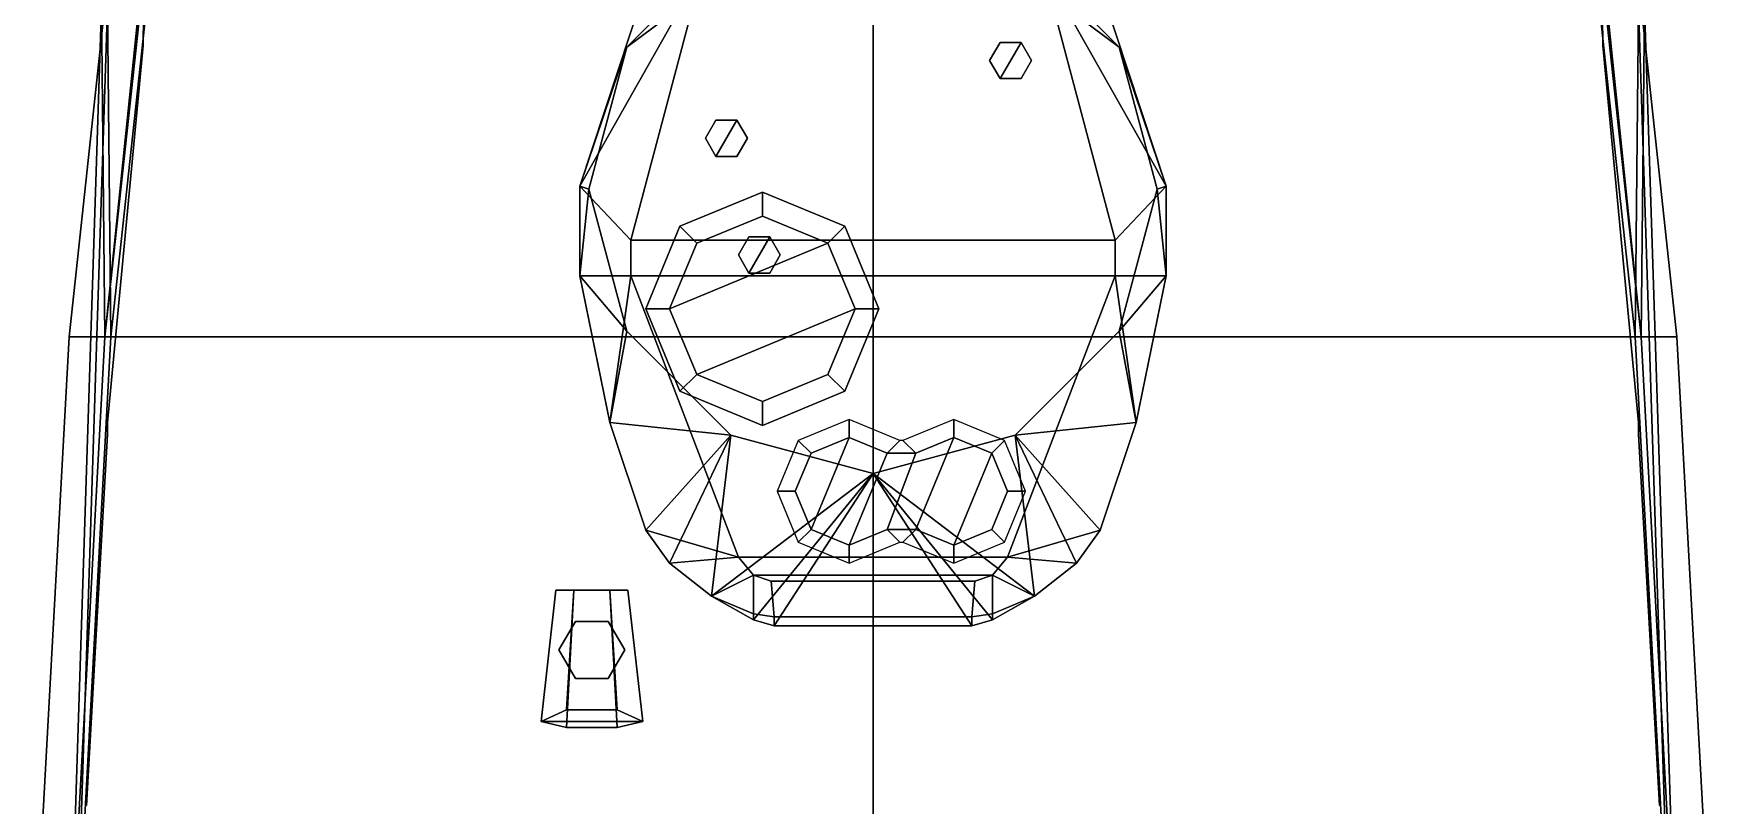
# Model space of a CAD drawing. Header units: millimetres. Extents: x -2.9 to 3, y -19.2 to 25.1.
# Drawn here: x -2.81 to 2.81, y 3.55 to 6.13 of the extents above; entities that cross this region are included whole.
import ezdxf

# ---------------------------------------------------------------- set-up
doc = ezdxf.new("R2010")
doc.units = ezdxf.units.MM
for name, color, linetype in [('drawing', 9, 'Continuous'), ('railings', 6, 'Continuous'), ('tmp', 6, 'Continuous'), ('turret', 2, 'Continuous')]:
    doc.layers.add(name, color=color, linetype=linetype)

msp = doc.modelspace()

# ---------------------------------------------------------------- linework, layer by layer
for points in [[(-2.381580311774997, 6.843977112500006, 0.5499999999999942), (-2.568038556825002, 5.116439635000006, 0.5199999999999982), (-2.688038556825002, 5.116439635000006, 0.5199999999999982), (-2.501580311774997, 6.843977112500006, 0.5499999999999942)], [(-2.688038556825002, 5.116439635000006, 0.5199999999999982), (-2.688038556825002, 5.116439635000006, 0.729999999999998), (-2.501580311774997, 6.843977112500006, 0.7599999999999938), (-2.501580311774997, 6.843977112500006, 0.5499999999999942)], [(-2.501580311774997, 6.843977112500006, 0.7599999999999938), (-2.688038556825002, 5.116439635000006, 0.729999999999998), (-2.568038556825002, 5.116439635000006, 0.7299999999999982), (-2.381580311774997, 6.843977112500006, 0.7599999999999941)], [(-2.579999999999997, 6.219999999999999, 1.399999999999999), (-2.381580311774997, 6.843977112500006, 0.779999999999994), (-2.568038556825002, 5.116439635000006, 0.779999999999994), (-2.579999999999997, 6.219999999999999, 1.399999999999999)], [(-1.400897238047767e-16, 5.116439635000006, -1.643957185650009), (-2.568038556825002, 5.116439635000006, -1.465974315375014), (-2.390055686549999, 6.843977112500003, -1.372745192850012), (-1.400897238047767e-16, 6.843977112500003, -1.643957185650009)], [(-2.381580311774997, 6.843977112500003, -0.008209854075012402), (-2.390055686549999, 6.843977112500003, -1.372745192850012), (-2.568038556825002, 5.116439635000006, -1.465974315375014), (-2.568038556825002, 5.116439635000006, 0.779999999999994)], [(-2.381580311774997, 6.843977112500003, 0.779999999999994), (-2.381580311774997, 6.843977112500003, -0.008209854075012402), (-2.568038556825002, 5.116439635000006, 0.779999999999994)], [(2.361580311774996, 6.843977112500008, 0.7799999999999905), (-2.361580311774996, 6.843977112500005, 0.779999999999994), (-2.548038556825002, 5.116439635000006, 0.7799999999999834), (2.548038556825002, 5.116439635000006, 0.7799999999999905)], [(-1.400897238047767e-16, 6.843977112500003, -1.643957185650009), (2.390055686549999, 6.843977112500003, -1.372745192850019), (2.568038556825002, 5.116439635000006, -1.465974315375014), (-1.400897238047767e-16, 5.116439635000006, -1.643957185650009)], [(2.568038556825002, 5.116439635000006, 0.7799999999999869), (2.568038556825002, 5.116439635000006, -1.465974315375014), (2.390055686549999, 6.843977112500003, -1.372745192850019), (2.381580311774997, 6.843977112500003, -0.008209854075012402)], [(2.568038556825002, 5.116439635000006, 0.7799999999999869), (2.568038556825002, 5.116439635000006, 0.7799999999999869), (2.381580311774997, 6.843977112500003, -0.008209854075012402), (2.381580311774997, 6.843977112500003, 0.779999999999994)], [(2.568038556825002, 5.116439635000006, 0.7799999999999869), (2.568038556825002, 5.116439635000006, 0.7799999999999869), (2.381580311774997, 6.843977112500005, 0.7799999999999869), (2.579999999999999, 6.219999999999999, 1.399999999999999)], [(2.501580311774997, 6.843977112500006, 0.5499999999999945), (2.688038556825002, 5.116439635000006, 0.5199999999999905), (2.568038556825002, 5.116439635000006, 0.5199999999999902), (2.381580311774997, 6.843977112500006, 0.5499999999999942)], [(2.381580311774997, 6.843977112500006, 0.7599999999999941), (2.568038556825002, 5.116439635000006, 0.7299999999999902), (2.688038556825002, 5.116439635000006, 0.7299999999999902), (2.501580311774997, 6.843977112500006, 0.7599999999999941)], [(2.688038556825002, 5.116439635000006, 0.7299999999999902), (2.688038556825002, 5.116439635000006, 0.5199999999999905), (2.501580311774997, 6.843977112500006, 0.5499999999999945), (2.501580311774997, 6.843977112500006, 0.7599999999999941)], [(-0.4749999999999998, 6.432724133595216, 0.78), (-0.8227241335952165, 6.085, 0.78), (-0.8227241335952165, 6.085, 0.99), (-0.4749999999999998, 6.432724133595216, 0.99)], [(0.8227241335952167, 6.084999999999999, 0.78), (0.4750000000000001, 6.432724133595216, 0.78), (0.4750000000000001, 6.432724133595216, 0.99), (0.8227241335952167, 6.084999999999999, 0.99)], [(-2.579999999999997, 6.219999999999999, 1.399999999999999), (-2.568038556825002, 5.116439635000006, 0.779999999999994), (-2.686693803674999, 2.938902157500003, 0.779999999999994), (-2.699999999999998, 2.5, 1.140000000000001)], [(-2.559999999999999, 6.219999999999999, 1.399999999999995), (-2.57999999999996, 6.219999999999988, 1.399999999999999), (-2.699999999999998, 2.5, 1.140000000000001), (-2.679999999999997, 2.5, 1.139999999999997)], [(2.679999999999998, 2.5, 1.139999999999997), (2.699999999999997, 2.500000000000004, 1.140000000000001), (2.579999999999999, 6.219999999999999, 1.399999999999999), (2.559999999999997, 6.219999999999999, 1.399999999999995)], [(2.699999999999997, 2.5, 1.140000000000001), (2.686693803674999, 2.938902157500006, 0.779999999999994), (2.568038556825002, 5.116439635000006, 0.7799999999999869), (2.579999999999999, 6.219999999999999, 1.399999999999999)], [(-0.8227241335952165, 6.085, 0.78), (-0.95, 5.61, 0.78), (-0.95, 5.61, 0.99), (-0.8227241335952165, 6.085, 0.99)], [(0.95, 5.609999999999999, 0.78), (0.8227241335952167, 6.084999999999999, 0.78), (0.8227241335952167, 6.084999999999999, 0.99), (0.95, 5.609999999999999, 0.99)], [(-0.95, 5.61, 0.78), (-0.822724133595217, 5.135, 0.78), (-0.822724133595217, 5.135, 0.99), (-0.95, 5.61, 0.99)], [(0.8227241335952169, 5.135, 0.78), (0.95, 5.609999999999999, 0.78), (0.95, 5.609999999999999, 0.99), (0.8227241335952169, 5.135, 0.99)], [(-2.688038556825002, 5.116439635000047, 0.7299999999999978), (-2.806693803674999, 2.938902157500044, 0.7299999999999938), (-2.686693803674999, 2.938902157500044, 0.7299999999999945), (-2.568038556825002, 5.116439635000047, 0.7299999999999981)], [(-2.806693803674999, 2.938902157500044, 0.5199999999999941), (-2.806693803674999, 2.938902157500044, 0.7299999999999938), (-2.688038556825002, 5.116439635000047, 0.7299999999999978), (-2.688038556825002, 5.116439635000047, 0.5199999999999981)], [(-2.568038556825002, 5.116439635000047, 0.5199999999999981), (-2.686693803674999, 2.938902157500045, 0.5199999999999945), (-2.806693803674999, 2.938902157500044, 0.5199999999999941), (-2.688038556825002, 5.116439635000047, 0.5199999999999981)], [(-1.400897238047767e-16, 2.938902157500003, -1.643957185650009), (-2.686693803674999, 2.938902157500003, -1.508351189250007), (-2.568038556825002, 5.116439635000006, -1.465974315375014), (-1.400897238047767e-16, 5.116439635000006, -1.643957185650009)], [(-2.568038556825006, 5.116439634999964, 0.5199999999999975), (-2.568038556825002, 5.116439635000006, -1.465974315375014), (-2.686693803674999, 2.938902157500003, -1.508351189250007), (-2.686693803674999, 2.938902157500045, 0.5199999999999945)], [(-2.568038556824997, 5.116439635000046, 0.7799999999999758), (-2.568038556824997, 5.116439635000047, 0.7299999999999986), (-2.686693803674999, 2.938902157500044, 0.7299999999999942), (-2.686693803674999, 2.938902157500003, 0.779999999999994)], [(2.548038556825002, 5.116439635000006, 0.7799999999999905), (-2.548038556825002, 5.116439635000006, 0.7799999999999834), (-2.666693803674998, 2.938902157500012, 0.7799999999999905), (2.666693803674998, 2.938902157500003, 0.779999999999994)], [(-0.822724133595217, 5.135, 0.78), (-0.4750000000000004, 4.787275866404783, 0.78), (-0.4750000000000004, 4.787275866404783, 0.99), (-0.822724133595217, 5.135, 0.99)], [(-1.400897238047767e-16, 5.116439635000006, -1.643957185650009), (2.568038556825002, 5.116439635000006, -1.465974315375014), (2.686693803674999, 2.938902157500003, -1.508351189250007), (-1.400897238047767e-16, 2.938902157500003, -1.643957185650009)], [(0.475, 4.787275866404783, 0.78), (0.8227241335952169, 5.135, 0.78), (0.8227241335952169, 5.135, 0.99), (0.475, 4.787275866404783, 0.99)], [(2.686693803674999, 2.938902157500003, 0.5199999999999934), (2.686693803674999, 2.938902157500003, -1.508351189250007), (2.568038556825002, 5.116439635000006, -1.465974315375014), (2.568038556825002, 5.116439635000006, 0.5199999999999902)], [(2.688038556825002, 5.116439635000006, 0.5199999999999906), (2.806693803674999, 2.938902157500003, 0.5199999999999946), (2.686693803674999, 2.938902157500003, 0.5199999999999938), (2.568038556825002, 5.116439635000006, 0.5199999999999902)], [(2.568038556825002, 5.116439635000006, 0.7299999999999902), (2.686693803674999, 2.938902157500003, 0.7299999999999939), (2.806693803674999, 2.938902157500003, 0.7299999999999942), (2.688038556825002, 5.116439635000006, 0.7299999999999902)], [(2.686693803674998, 2.938902157500012, 0.779999999999994), (2.686693803674999, 2.938902157500004, 0.7299999999999942), (2.568038556825002, 5.116439635000006, 0.7299999999999902), (2.568038556825002, 5.116439635000006, 0.7799999999999869)], [(2.806693803674999, 2.938902157500003, 0.7299999999999942), (2.806693803674999, 2.938902157500003, 0.5199999999999946), (2.688038556825002, 5.116439635000006, 0.5199999999999906), (2.688038556825002, 5.116439635000006, 0.7299999999999902)], [(-0.4750000000000004, 4.787275866404783, 0.78), (-1.745064054196887e-16, 4.659999999999999, 0.78), (-1.745064054196887e-16, 4.659999999999999, 0.99), (-0.4750000000000004, 4.787275866404783, 0.99)], [(-1.745064054196887e-16, 4.659999999999999, 0.78), (0.475, 4.787275866404783, 0.78), (0.475, 4.787275866404783, 0.99), (-1.745064054196887e-16, 4.659999999999999, 0.99)], [(-1, 4.270000000000001, 1.253923048454132), (-1.06, 4.270000000000001, 1.149999999999999), (-1.11, 3.830000000000002, 1.149999999999999), (-1.025, 3.81, 1.297224318643354)], [(-1.06, 4.270000000000001, 1.149999999999999), (-1, 4.270000000000001, 1.046076951545867), (-1.025, 3.870000000000001, 1.002775681356645), (-1.11, 3.830000000000002, 1.149999999999999)], [(-0.88, 4.270000000000001, 1.046076951545867), (-1, 4.270000000000001, 1.046076951545867), (-1.06, 4.270000000000001, 1.149999999999999), (-0.8200000000000001, 4.270000000000001, 1.149999999999999)], [(-0.8200000000000001, 4.270000000000001, 1.149999999999999), (-1.06, 4.270000000000001, 1.149999999999999), (-1, 4.270000000000001, 1.253923048454132), (-0.88, 4.270000000000001, 1.253923048454132)], [(-0.88, 4.270000000000001, 1.253923048454132), (-1, 4.270000000000001, 1.253923048454132), (-1.025, 3.81, 1.297224318643354), (-0.855, 3.81, 1.297224318643354)], [(-1, 4.270000000000001, 1.046076951545867), (-0.8800000000000001, 4.270000000000001, 1.046076951545867), (-0.8550000000000001, 3.870000000000001, 1.002775681356645), (-1.025, 3.870000000000001, 1.002775681356645)], [(-0.8200000000000001, 4.270000000000001, 1.149999999999999), (-0.88, 4.270000000000001, 1.253923048454132), (-0.855, 3.81, 1.297224318643354), (-0.77, 3.830000000000002, 1.149999999999999)], [(-0.8800000000000001, 4.270000000000001, 1.046076951545867), (-0.8200000000000001, 4.270000000000001, 1.149999999999999), (-0.77, 3.830000000000002, 1.149999999999999), (-0.8550000000000001, 3.870000000000001, 1.002775681356645)], [(-0.995, 4.165262794416289, 0.78), (-1.05, 4.07, 0.78), (-1.05, 4.07, 1.11), (-0.995, 4.165262794416289, 1.04)], [(-0.885, 4.165262794416288, 0.78), (-0.995, 4.165262794416289, 0.78), (-0.995, 4.165262794416289, 1.04), (-0.885, 4.165262794416288, 1.04)], [(-0.8300000000000001, 4.07, 0.78), (-0.885, 4.165262794416288, 0.78), (-0.885, 4.165262794416288, 1.04), (-0.8300000000000001, 4.07, 1.11)], [(-1.05, 4.07, 0.78), (-0.9950000000000001, 3.974737205583713, 0.78), (-0.9950000000000001, 3.974737205583713, 1.02), (-1.05, 4.07, 1.11)], [(-0.8850000000000001, 3.974737205583711, 0.78), (-0.8300000000000001, 4.07, 0.78), (-0.8300000000000001, 4.07, 1.11), (-0.8850000000000001, 3.974737205583711, 1.02)], [(-0.9950000000000001, 3.974737205583713, 0.78), (-0.8850000000000001, 3.974737205583711, 0.78), (-0.8850000000000001, 3.974737205583711, 1.02), (-0.9950000000000001, 3.974737205583713, 1.02)], [(-0.77, 3.830000000000002, 1.149999999999999), (-1.11, 3.830000000000002, 1.149999999999999), (-1.025, 3.870000000000001, 1.002775681356645), (-0.8550000000000001, 3.870000000000001, 1.002775681356645)], [(-0.855, 3.81, 1.297224318643354), (-1.025, 3.81, 1.297224318643354), (-1.11, 3.830000000000002, 1.149999999999999), (-0.77, 3.830000000000002, 1.149999999999999)]]:
    msp.add_3dface(points)
at = {"layer": 'drawing', "extrusion": (-1, 0, 0)}
msp.add_line((0, 18.71, 11.88), (0, -18.71, 11.88), dxfattribs=at)
at = {"layer": 'railings'}
for points in [[(-2.24, 9.72, 1.570000000000001), (-2.24, 9.72, 1.61), (-2.44, 6.129999999999999, 1.61), (-2.44, 6.13, 1.570000000000001)], [(-2.44, 6.13, 1.570000000000001), (-2.44, 6.129999999999999, 1.61), (-2.24, 9.72, 1.61), (-2.24, 9.72, 1.570000000000001)], [(2.44, 6.13, 1.570000000000001), (2.44, 6.129999999999999, 1.61), (2.24, 9.72, 1.61), (2.24, 9.72, 1.570000000000001)], [(2.24, 9.72, 1.570000000000001), (2.24, 9.72, 1.61), (2.44, 6.129999999999999, 1.61), (2.44, 6.13, 1.570000000000001)], [(-2.44, 6.129999999999999, 0.7800000000000002), (-2.44, 6.09, 0.7800000000000002), (-2.44, 6.090000000000001, 1.61), (-2.44, 6.129999999999999, 1.61)], [(-2.44, 6.129999999999999, 1.61), (-2.44, 6.090000000000001, 1.61), (-2.44, 6.09, 0.7800000000000002), (-2.44, 6.129999999999999, 0.7800000000000002)], [(2.44, 6.129999999999999, 0.7800000000000002), (2.44, 6.09, 0.7800000000000002), (2.44, 6.090000000000001, 1.61), (2.44, 6.129999999999999, 1.61)], [(2.44, 6.129999999999999, 1.61), (2.44, 6.090000000000001, 1.61), (2.44, 6.09, 0.7800000000000002), (2.44, 6.129999999999999, 0.7800000000000002)], [(-2.56, 4.83, 1.570000000000001), (-2.56, 4.829999999999999, 1.61), (-2.44, 6.090000000000001, 1.61), (-2.44, 6.090000000000001, 1.570000000000001)], [(-2.44, 6.090000000000001, 1.570000000000001), (-2.44, 6.090000000000001, 1.61), (-2.56, 4.829999999999999, 1.61), (-2.56, 4.83, 1.570000000000001)], [(-2.44, 6.090000000000001, 1.100000000000001), (-2.44, 6.090000000000001, 1.14), (-2.56, 4.829999999999999, 1.14), (-2.56, 4.829999999999999, 1.100000000000001)], [(-2.56, 4.829999999999999, 1.100000000000001), (-2.56, 4.829999999999999, 1.14), (-2.44, 6.090000000000001, 1.14), (-2.44, 6.090000000000001, 1.100000000000001)], [(2.44, 6.090000000000001, 1.570000000000001), (2.44, 6.090000000000001, 1.61), (2.56, 4.829999999999999, 1.61), (2.56, 4.83, 1.570000000000001)], [(2.56, 4.83, 1.570000000000001), (2.56, 4.829999999999999, 1.61), (2.44, 6.090000000000001, 1.61), (2.44, 6.090000000000001, 1.570000000000001)], [(2.56, 4.829999999999999, 1.100000000000001), (2.56, 4.829999999999999, 1.14), (2.44, 6.090000000000001, 1.14), (2.44, 6.090000000000001, 1.100000000000001)], [(2.44, 6.090000000000001, 1.100000000000001), (2.44, 6.090000000000001, 1.14), (2.56, 4.829999999999999, 1.14), (2.56, 4.829999999999999, 1.100000000000001)], [(-2.56, 4.829999999999999, 1.61), (-2.56, 4.790000000000001, 1.61), (-2.56, 4.79, 0.7800000000000002), (-2.56, 4.829999999999999, 0.7800000000000002)], [(-2.56, 4.829999999999999, 0.7800000000000002), (-2.56, 4.79, 0.7800000000000002), (-2.56, 4.790000000000001, 1.61), (-2.56, 4.829999999999999, 1.61)], [(2.56, 4.829999999999999, 1.61), (2.56, 4.790000000000001, 1.61), (2.56, 4.79, 0.7800000000000002), (2.56, 4.829999999999999, 0.7800000000000002)], [(2.56, 4.829999999999999, 0.7800000000000002), (2.56, 4.79, 0.7800000000000002), (2.56, 4.790000000000001, 1.61), (2.56, 4.829999999999999, 1.61)], [(-2.56, 4.790000000000001, 1.570000000000001), (-2.56, 4.790000000000001, 1.61), (-2.63, 3.549999999999999, 1.61), (-2.63, 3.55, 1.570000000000001)], [(-2.63, 3.55, 1.570000000000001), (-2.63, 3.549999999999999, 1.61), (-2.56, 4.790000000000001, 1.61), (-2.56, 4.790000000000001, 1.570000000000001)], [(-2.63, 3.55, 1.100000000000001), (-2.63, 3.55, 1.14), (-2.56, 4.79, 1.14), (-2.56, 4.79, 1.100000000000001)], [(-2.56, 4.79, 1.100000000000001), (-2.56, 4.79, 1.14), (-2.63, 3.55, 1.14), (-2.63, 3.55, 1.100000000000001)], [(2.63, 3.55, 1.570000000000001), (2.63, 3.549999999999999, 1.61), (2.56, 4.790000000000001, 1.61), (2.56, 4.790000000000001, 1.570000000000001)], [(2.56, 4.790000000000001, 1.570000000000001), (2.56, 4.790000000000001, 1.61), (2.63, 3.549999999999999, 1.61), (2.63, 3.55, 1.570000000000001)], [(2.56, 4.79, 1.100000000000001), (2.56, 4.79, 1.14), (2.63, 3.55, 1.14), (2.63, 3.55, 1.100000000000001)], [(2.63, 3.55, 1.100000000000001), (2.63, 3.55, 1.14), (2.56, 4.79, 1.14), (2.56, 4.79, 1.100000000000001)]]:
    msp.add_3dface(points, dxfattribs=at)
at = {"layer": 'tmp'}
for points in [[(-2.548038556825002, 5.116439635000006, 0.7799999999999834), (-2.548038556825002, 5.116439635000006, 0.7799999999999834), (-2.361580311774996, 6.843977112500005, 0.7799999999999834), (-2.559999999999999, 6.219999999999999, 1.399999999999995)], [(2.559999999999997, 6.219999999999999, 1.399999999999995), (2.361580311774996, 6.843977112500006, 0.7799999999999905), (2.548038556825002, 5.116439635000006, 0.7799999999999905), (2.559999999999997, 6.219999999999999, 1.399999999999995)], [(-2.679999999999997, 2.5, 1.139999999999997), (-2.666693803674999, 2.938902157500006, 0.7799999999999905), (-2.548038556825002, 5.116439635000006, 0.7799999999999834), (-2.559999999999999, 6.219999999999999, 1.399999999999995)], [(2.559999999999997, 6.219999999999999, 1.399999999999995), (2.548038556825002, 5.116439635000006, 0.7799999999999905), (2.666693803674999, 2.938902157500003, 0.7799999999999905), (2.679999999999998, 2.5, 1.139999999999997)]]:
    msp.add_3dface(points, dxfattribs=at)
at = {"layer": 'turret'}
for points in [[(-0.9800000000000004, 5.62, 1.32), (-0.6400000000000006, 6.65, 1.32), (-0.6400000000000006, 6.22, 1.16), (-0.9800000000000004, 5.62, 1.16)], [(-0.8099999999999987, 5.440000000000001, 1.819999999999997), (-0.6099999999999994, 6.19, 1.819999999999997), (-0.6400000000000006, 6.65, 1.32), (-0.9800000000000004, 5.62, 1.32)], [(0.9800000000000004, 5.62, 1.320000000000004), (0.6400000000000006, 6.65, 1.320000000000004), (0.61, 6.19, 1.819999999999997), (0.81, 5.440000000000001, 1.819999999999997)], [(0.9800000000000004, 5.62, 1.160000000000004), (0.6400000000000006, 6.22, 1.160000000000004), (0.6400000000000006, 6.65, 1.320000000000004), (0.9800000000000004, 5.62, 1.320000000000004)], [(-0.4749999999999998, 6.432724133595217, 0.9899999999999984), (-0.8227241335952165, 6.085000000000001, 0.9899999999999984), (-0.8227241335952165, 6.085000000000001, 1.09), (-0.4749999999999998, 6.432724133595217, 1.09)], [(-0.8227241335952165, 6.085000000000001, 1.09), (-0.6400000000000007, 6.22, 1.16), (-0.475, 6.432724133595217, 1.09)], [(0.8227241335952167, 6.085, 0.9899999999999984), (0.4750000000000001, 6.432724133595217, 0.9899999999999984), (0.4750000000000001, 6.432724133595217, 1.09), (0.8227241335952167, 6.085, 1.09)], [(0.8227241335952167, 6.085, 1.09), (0.4750000000000001, 6.432724133595217, 1.09), (0.6400000000000025, 6.219999999999979, 1.159999999999997)], [(-0.9800000000000004, 5.62, 1.16), (-0.6400000000000007, 6.22, 1.16), (-0.8227241335952165, 6.085000000000001, 1.09)], [(-0.6099999999999994, 6.19, 1.819999999999997), (-0.8099999999999987, 5.440000000000001, 1.819999999999997), (0.81, 5.440000000000001, 1.819999999999997), (0.61, 6.19, 1.819999999999997)], [(0.8227241335952167, 6.085, 1.09), (0.6400000000000006, 6.22, 1.160000000000004), (0.9800000000000023, 5.61999999999998, 1.159999999999997)], [(-0.8227241335952165, 6.085000000000001, 1.09), (-0.8227241335952165, 6.085000000000001, 1.09), (-0.9499999999999984, 5.609999999999995, 1.09), (-0.9800000000000004, 5.62, 1.16)], [(-0.8227241335952165, 6.085000000000001, 0.9899999999999984), (-0.95, 5.610000000000001, 0.9899999999999984), (-0.95, 5.610000000000001, 1.09), (-0.8227241335952165, 6.085000000000001, 1.09)], [(0.425, 6.100621778264911, 1.82), (0.39, 6.04, 1.82), (0.39, 6.04, 1.92), (0.425, 6.100621778264911, 1.92)], [(0.425, 6.100621778264911, 1.92), (0.3899999999999999, 6.04, 1.92), (0.4249999999999999, 5.979378221735089, 1.92), (0.495, 6.100621778264911, 1.92)], [(0.495, 6.100621778264911, 1.82), (0.425, 6.100621778264911, 1.82), (0.425, 6.100621778264911, 1.92), (0.495, 6.100621778264911, 1.92)], [(0.495, 6.100621778264911, 1.92), (0.4249999999999999, 5.979378221735089, 1.92), (0.4949999999999999, 5.979378221735089, 1.92), (0.5299999999999999, 6.04, 1.92)], [(0.53, 6.04, 1.82), (0.495, 6.100621778264911, 1.82), (0.495, 6.100621778264911, 1.92), (0.53, 6.04, 1.92)], [(0.95, 5.61, 0.9899999999999984), (0.8227241335952167, 6.085, 0.9899999999999984), (0.8227241335952167, 6.085, 1.09), (0.95, 5.61, 1.09)], [(0.9799999999999944, 5.619999999999976, 1.159999999999993), (0.95, 5.61, 1.09), (0.8227241335952167, 6.085, 1.09)], [(0.39, 6.04, 1.82), (0.4249999999999999, 5.979378221735089, 1.82), (0.4249999999999999, 5.979378221735089, 1.92), (0.39, 6.04, 1.92)], [(0.4949999999999999, 5.979378221735089, 1.82), (0.53, 6.04, 1.82), (0.53, 6.04, 1.92), (0.4949999999999999, 5.979378221735089, 1.92)], [(0.4249999999999999, 5.979378221735089, 1.82), (0.4949999999999999, 5.979378221735089, 1.82), (0.4949999999999999, 5.979378221735089, 1.92), (0.4249999999999999, 5.979378221735089, 1.92)], [(-0.5249999999999999, 5.840621778264911, 1.82), (-0.56, 5.78, 1.82), (-0.56, 5.78, 1.92), (-0.5249999999999999, 5.840621778264911, 1.92)], [(-0.5249999999999999, 5.840621778264911, 1.92), (-0.56, 5.78, 1.92), (-0.525, 5.71937822173509, 1.92), (-0.455, 5.840621778264911, 1.92)], [(-0.455, 5.840621778264911, 1.82), (-0.5249999999999999, 5.840621778264911, 1.82), (-0.5249999999999999, 5.840621778264911, 1.92), (-0.455, 5.840621778264911, 1.92)], [(-0.455, 5.840621778264911, 1.92), (-0.525, 5.71937822173509, 1.92), (-0.4550000000000001, 5.71937822173509, 1.92), (-0.42, 5.78, 1.92)], [(-0.4199999999999999, 5.78, 1.82), (-0.455, 5.840621778264911, 1.82), (-0.455, 5.840621778264911, 1.92), (-0.4199999999999999, 5.78, 1.92)], [(-0.56, 5.78, 1.82), (-0.525, 5.71937822173509, 1.82), (-0.525, 5.71937822173509, 1.92), (-0.56, 5.78, 1.92)], [(-0.4550000000000001, 5.71937822173509, 1.82), (-0.4199999999999999, 5.78, 1.82), (-0.4199999999999999, 5.78, 1.92), (-0.4550000000000001, 5.71937822173509, 1.92)], [(-0.525, 5.71937822173509, 1.82), (-0.4550000000000001, 5.71937822173509, 1.82), (-0.4550000000000001, 5.71937822173509, 1.92), (-0.525, 5.71937822173509, 1.92)], [(-0.9800000000000004, 5.62, 1.32), (-0.9800000000000004, 5.320000000000001, 1.32), (-0.8099999999999987, 5.320000000000001, 1.819999999999997), (-0.8099999999999987, 5.440000000000001, 1.819999999999997)], [(-0.9800000000000004, 5.62, 1.16), (-0.9800000000000004, 5.320000000000001, 1.16), (-0.9800000000000004, 5.320000000000001, 1.32), (-0.9800000000000004, 5.62, 1.32)], [(-0.9800000000000004, 5.62, 1.16), (-0.9800000000000004, 5.62, 1.16), (-0.9499999999999981, 5.609999999999999, 1.09), (-0.9800000000000004, 5.320000000000001, 1.16)], [(0.81, 5.440000000000001, 1.819999999999997), (0.81, 5.320000000000001, 1.819999999999997), (0.9800000000000004, 5.320000000000001, 1.320000000000004), (0.9800000000000004, 5.62, 1.320000000000004)], [(0.9799999999999981, 5.320000000000001, 1.160000000000004), (0.95, 5.61, 1.09), (0.9799999999999944, 5.619999999999976, 1.159999999999993)], [(0.9800000000000004, 5.62, 1.320000000000004), (0.9800000000000004, 5.320000000000001, 1.320000000000004), (0.9800000000000004, 5.320000000000001, 1.160000000000004), (0.9800000000000004, 5.62, 1.160000000000004)], [(-0.95, 5.610000000000001, 1.09), (-0.95, 5.610000000000001, 1.09), (-0.8227241335952173, 5.135000000000001, 1.09), (-0.9800000000000004, 5.320000000000001, 1.16)], [(-0.95, 5.610000000000001, 0.9899999999999984), (-0.822724133595217, 5.135000000000001, 0.9899999999999984), (-0.822724133595217, 5.135000000000001, 1.09), (-0.95, 5.610000000000001, 1.09)], [(-0.37, 5.6, 1.82), (-0.6457716446627535, 5.485771644662753, 1.82), (-0.6457716446627535, 5.485771644662753, 1.98), (-0.37, 5.6, 1.98)], [(-0.37, 5.6, 1.980000000000002), (-0.6457716446627535, 5.485771644662753, 1.980000000000002), (-0.5892031021678297, 5.42920310216783, 2.050000000000001), (-0.37, 5.52, 2.050000000000001)], [(-0.0942283553372465, 5.485771644662753, 1.82), (-0.37, 5.6, 1.82), (-0.37, 5.6, 1.98), (-0.0942283553372465, 5.485771644662753, 1.98)], [(-0.0942283553372465, 5.485771644662753, 1.980000000000002), (-0.37, 5.6, 1.980000000000002), (-0.37, 5.52, 2.050000000000001), (-0.1507968978321703, 5.42920310216783, 2.050000000000001)], [(0.8227241335952169, 5.135000000000001, 0.9899999999999984), (0.95, 5.61, 0.9899999999999984), (0.95, 5.61, 1.09), (0.8227241335952169, 5.135000000000001, 1.09)], [(0.8227241335952169, 5.135000000000001, 1.09), (0.95, 5.61, 1.09), (0.9799999999999989, 5.319999999999994, 1.160000000000004)], [(-0.3700000000000008, 5.52, 2.050000000000001), (-0.5892031021678297, 5.42920310216783, 2.050000000000001), (-0.6799999999999999, 5.21, 2.050000000000001), (-0.1507968978321703, 5.42920310216783, 2.050000000000001)], [(-0.6457716446627535, 5.485771644662753, 1.82), (-0.76, 5.21, 1.82), (-0.76, 5.21, 1.98), (-0.6457716446627535, 5.485771644662753, 1.98)], [(-0.6457716446627535, 5.485771644662753, 1.980000000000002), (-0.76, 5.21, 1.980000000000002), (-0.6799999999999999, 5.21, 2.050000000000001), (-0.5892031021678297, 5.42920310216783, 2.050000000000001)], [(-0.415, 5.450621778264911, 2.050000000000001), (-0.45, 5.390000000000001, 2.050000000000001), (-0.45, 5.390000000000001, 2.140000000000001), (-0.415, 5.450621778264911, 2.140000000000001)], [(-0.4149999999999999, 5.450621778264911, 2.140000000000001), (-0.4500000000000001, 5.390000000000001, 2.140000000000001), (-0.415, 5.32937822173509, 2.140000000000001), (-0.345, 5.450621778264911, 2.140000000000001)], [(-0.345, 5.450621778264911, 2.050000000000001), (-0.415, 5.450621778264911, 2.050000000000001), (-0.415, 5.450621778264911, 2.140000000000001), (-0.345, 5.450621778264911, 2.140000000000001)], [(-0.345, 5.450621778264911, 2.140000000000001), (-0.415, 5.32937822173509, 2.140000000000001), (-0.3450000000000001, 5.32937822173509, 2.140000000000001), (-0.3100000000000001, 5.390000000000001, 2.140000000000001)], [(-0.31, 5.390000000000001, 2.050000000000001), (-0.345, 5.450621778264911, 2.050000000000001), (-0.345, 5.450621778264911, 2.140000000000001), (-0.31, 5.390000000000001, 2.140000000000001)], [(0.02000000000000002, 5.21, 1.980000000000002), (-0.0942283553372465, 5.485771644662753, 1.980000000000002), (-0.1507968978321703, 5.42920310216783, 2.050000000000001), (-0.06000000000000005, 5.21, 2.050000000000001)], [(0.02000000000000002, 5.21, 1.82), (-0.0942283553372465, 5.485771644662753, 1.82), (-0.0942283553372465, 5.485771644662753, 1.98), (0.02000000000000002, 5.21, 1.98)], [(-0.8099999999999987, 5.440000000000001, 1.819999999999997), (-0.8099999999999987, 5.320000000000001, 1.819999999999997), (0.81, 5.320000000000001, 1.819999999999997), (0.81, 5.440000000000001, 1.819999999999997)], [(-0.1507968978321703, 5.42920310216783, 2.050000000000001), (-0.6799999999999999, 5.21, 2.050000000000001), (-0.5892031021678298, 4.99079689783217, 2.050000000000001), (-0.06000000000000005, 5.21, 2.050000000000001)], [(-0.45, 5.390000000000001, 2.050000000000001), (-0.415, 5.32937822173509, 2.050000000000001), (-0.415, 5.32937822173509, 2.140000000000001), (-0.45, 5.390000000000001, 2.140000000000001)], [(-0.345, 5.32937822173509, 2.050000000000001), (-0.31, 5.390000000000001, 2.050000000000001), (-0.31, 5.390000000000001, 2.140000000000001), (-0.345, 5.32937822173509, 2.140000000000001)], [(-0.9800000000000004, 5.320000000000001, 1.32), (-0.879999999999999, 4.830000000000001, 1.32), (-0.8099999999999987, 5.320000000000001, 1.819999999999997)], [(-0.9800000000000004, 5.320000000000001, 1.16), (-0.879999999999999, 4.830000000000001, 1.16), (-0.879999999999999, 4.830000000000001, 1.32), (-0.9800000000000004, 5.320000000000001, 1.32)], [(-0.9800000000000004, 5.320000000000001, 1.16), (-0.9800000000000004, 5.320000000000001, 1.16), (-0.822724133595217, 5.135000000000001, 1.09), (-0.879999999999999, 4.830000000000001, 1.16)], [(-0.879999999999999, 4.830000000000001, 1.32), (-0.759999999999998, 4.470000000000001, 1.32), (-0.4499999999999993, 4.38, 1.819999999999997), (-0.8099999999999987, 5.320000000000001, 1.819999999999997)], [(-0.8099999999999987, 5.320000000000001, 1.819999999999997), (-0.4499999999999993, 4.38, 1.819999999999997), (0.45, 4.38, 1.819999999999997), (0.81, 5.320000000000001, 1.819999999999997)], [(-0.415, 5.32937822173509, 2.050000000000001), (-0.345, 5.32937822173509, 2.050000000000001), (-0.345, 5.32937822173509, 2.140000000000001), (-0.415, 5.32937822173509, 2.140000000000001)], [(0.81, 5.320000000000001, 1.819999999999997), (0.45, 4.38, 1.819999999999997), (0.759999999999998, 4.470000000000001, 1.320000000000004), (0.879999999999999, 4.830000000000001, 1.320000000000004)], [(0.81, 5.320000000000001, 1.819999999999997), (0.81, 5.320000000000001, 1.819999999999997), (0.879999999999999, 4.830000000000001, 1.320000000000004), (0.9800000000000004, 5.320000000000001, 1.320000000000004)], [(0.8227241335952169, 5.135000000000001, 1.09), (0.9800000000000004, 5.320000000000001, 1.160000000000004), (0.8799999999999997, 4.83, 1.160000000000004)], [(0.9800000000000004, 5.320000000000001, 1.320000000000004), (0.879999999999999, 4.830000000000001, 1.320000000000004), (0.879999999999999, 4.830000000000001, 1.160000000000004), (0.9800000000000004, 5.320000000000001, 1.160000000000004)], [(-0.76, 5.21, 1.82), (-0.6457716446627536, 4.934228355337247, 1.82), (-0.6457716446627536, 4.934228355337247, 1.98), (-0.76, 5.21, 1.98)], [(-0.76, 5.21, 1.980000000000002), (-0.6457716446627536, 4.934228355337247, 1.980000000000002), (-0.5892031021678298, 4.99079689783217, 2.050000000000001), (-0.6799999999999999, 5.21, 2.050000000000001)], [(-0.06000000000000005, 5.21, 2.050000000000001), (-0.5892031021678297, 4.99079689783217, 2.050000000000001), (-0.3700000000000001, 4.9, 2.050000000000001), (-0.1507968978321703, 4.99079689783217, 2.050000000000001)], [(-0.0942283553372465, 4.934228355337246, 1.980000000000002), (0.02000000000000002, 5.21, 1.980000000000002), (-0.06000000000000005, 5.21, 2.050000000000001), (-0.1507968978321703, 4.99079689783217, 2.050000000000001)], [(-0.0942283553372465, 4.934228355337246, 1.82), (0.02000000000000002, 5.21, 1.82), (0.02000000000000002, 5.21, 1.98), (-0.0942283553372465, 4.934228355337246, 1.98)], [(-0.822724133595217, 5.135000000000001, 1.09), (-0.822724133595217, 5.135000000000001, 1.09), (-0.4750000000000003, 4.787275866404784, 1.09), (-0.879999999999999, 4.830000000000001, 1.16)], [(-0.822724133595217, 5.135000000000001, 0.9899999999999984), (-0.4750000000000004, 4.787275866404784, 0.9899999999999984), (-0.4750000000000004, 4.787275866404784, 1.09), (-0.822724133595217, 5.135000000000001, 1.09)], [(0.475, 4.787275866404784, 0.9899999999999984), (0.8227241335952169, 5.135000000000001, 0.9899999999999984), (0.8227241335952169, 5.135000000000001, 1.09), (0.475, 4.787275866404784, 1.09)], [(0.8227241335952169, 5.135000000000001, 1.09), (0.8799999999999996, 4.83, 1.160000000000004), (0.475, 4.787275866404784, 1.09)], [(-0.6457716446627536, 4.934228355337247, 1.980000000000002), (-0.3700000000000001, 4.82, 1.980000000000002), (-0.3700000000000001, 4.9, 2.050000000000001), (-0.5892031021678298, 4.99079689783217, 2.050000000000001)], [(-0.3700000000000001, 4.82, 1.980000000000002), (-0.0942283553372465, 4.934228355337246, 1.980000000000002), (-0.1507968978321703, 4.99079689783217, 2.050000000000001), (-0.3700000000000001, 4.9, 2.050000000000001)], [(-0.6457716446627536, 4.934228355337247, 1.82), (-0.3700000000000001, 4.82, 1.82), (-0.3700000000000001, 4.82, 1.98), (-0.6457716446627536, 4.934228355337247, 1.98)], [(-0.3700000000000001, 4.82, 1.82), (-0.0942283553372465, 4.934228355337246, 1.82), (-0.0942283553372465, 4.934228355337246, 1.98), (-0.3700000000000001, 4.82, 1.98)], [(-0.4750000000000004, 4.787275866404784, 1.09), (-0.4750000000000004, 4.787275866404784, 1.09), (-0.759999999999998, 4.470000000000001, 1.16), (-0.879999999999999, 4.830000000000001, 1.16)], [(-0.879999999999999, 4.830000000000001, 1.16), (-0.759999999999998, 4.470000000000001, 1.16), (-0.759999999999998, 4.470000000000001, 1.32), (-0.879999999999999, 4.830000000000001, 1.32)], [(-0.08000000000000007, 4.84, 1.82), (-0.2497056274847707, 4.769705627484771, 1.82), (-0.2072792206135785, 4.727279220613579, 1.93), (-0.08000000000000007, 4.78, 1.93)], [(0.08970562748477068, 4.769705627484771, 1.82), (-0.08000000000000007, 4.84, 1.82), (-0.08000000000000007, 4.78, 1.93), (0.04727922061357853, 4.727279220613579, 1.93)], [(0.27, 4.84, 1.82), (0.1002943725152293, 4.769705627484771, 1.82), (0.1427207793864215, 4.727279220613579, 1.93), (0.27, 4.78, 1.93)], [(0.4397056274847707, 4.769705627484771, 1.82), (0.27, 4.84, 1.82), (0.27, 4.78, 1.93), (0.3972792206135786, 4.727279220613579, 1.93)], [(0.879999999999999, 4.830000000000001, 1.160000000000004), (0.7599999999999988, 4.470000000000001, 1.160000000000004), (0.475, 4.787275866404784, 1.09)], [(0.879999999999999, 4.830000000000001, 1.320000000000004), (0.759999999999998, 4.470000000000001, 1.320000000000004), (0.759999999999998, 4.470000000000001, 1.160000000000004), (0.879999999999999, 4.830000000000001, 1.160000000000004)], [(-0.4750000000000004, 4.787275866404784, 1.09), (-0.4750000000000004, 4.787275866404784, 1.09), (-0.6799999999999997, 4.36, 1.16), (-0.759999999999998, 4.470000000000001, 1.16)], [(-0.4750000000000004, 4.787275866404784, 1.09), (-0.4750000000000004, 4.787275866404784, 1.09), (-0.5399999999999991, 4.25, 1.16), (-0.6799999999999997, 4.36, 1.16)], [(-1.665334536937735e-16, 4.66, 1.09), (-1.665334536937735e-16, 4.66, 1.09), (-0.5399999999999991, 4.25, 1.16), (-0.4750000000000004, 4.787275866404784, 1.09)], [(-0.4750000000000004, 4.787275866404784, 0.9899999999999984), (-1.745064054196887e-16, 4.66, 0.9899999999999984), (-1.745064054196887e-16, 4.66, 1.09), (-0.4750000000000004, 4.787275866404784, 1.09)], [(-0.2072792206135785, 4.472720779386422, 1.93), (-0.08000000000000007, 4.78, 1.93), (-0.2072792206135785, 4.727279220613579, 1.93), (-0.26, 4.600000000000001, 1.93)], [(-0.08000000000000007, 4.420000000000001, 1.93), (0.04727922061357853, 4.727279220613579, 1.93), (-0.08000000000000007, 4.78, 1.93), (-0.2072792206135785, 4.472720779386422, 1.93)], [(-1.745064054196887e-16, 4.66, 0.9899999999999984), (0.475, 4.787275866404784, 0.9899999999999984), (0.475, 4.787275866404784, 1.09), (-1.745064054196887e-16, 4.66, 1.09)], [(-1.665334536937735e-16, 4.66, 1.09), (0.475, 4.787275866404784, 1.09), (0.5399999999999995, 4.25, 1.160000000000004), (0.5399999999999994, 4.25, 1.160000000000004)], [(0.1427207793864215, 4.472720779386422, 1.93), (0.27, 4.78, 1.93), (0.1427207793864215, 4.727279220613579, 1.93), (0.04727922061357848, 4.472720779386422, 1.93)], [(0.27, 4.420000000000001, 1.93), (0.3972792206135786, 4.727279220613579, 1.93), (0.27, 4.78, 1.93), (0.1427207793864215, 4.472720779386422, 1.93)], [(0.7599999999999982, 4.470000000000001, 1.160000000000004), (0.6799999999999999, 4.36, 1.160000000000004), (0.475, 4.787275866404784, 1.09)], [(0.6799999999999999, 4.36, 1.160000000000004), (0.5399999999999994, 4.25, 1.160000000000004), (0.475, 4.787275866404784, 1.09)], [(-0.2497056274847707, 4.769705627484771, 1.82), (-0.319999999999999, 4.600000000000001, 1.82), (-0.26, 4.600000000000001, 1.93), (-0.2072792206135785, 4.727279220613579, 1.93)], [(0.04727922061357848, 4.472720779386422, 1.93), (0.1427207793864215, 4.727279220613579, 1.93), (0.04727922061357853, 4.727279220613579, 1.93), (-0.08000000000000007, 4.420000000000001, 1.93)], [(0.1002943725152293, 4.769705627484771, 1.82), (0.08970562748477068, 4.769705627484771, 1.82), (0.04727922061357853, 4.727279220613579, 1.93), (0.1427207793864215, 4.727279220613579, 1.93)], [(0.3972792206135786, 4.472720779386422, 1.93), (0.45, 4.600000000000001, 1.93), (0.3972792206135786, 4.727279220613579, 1.93), (0.27, 4.420000000000001, 1.93)], [(0.509999999999999, 4.600000000000001, 1.82), (0.4397056274847707, 4.769705627484771, 1.82), (0.3972792206135786, 4.727279220613579, 1.93), (0.45, 4.600000000000001, 1.93)], [(-1.665334536937735e-16, 4.66, 1.09), (-1.665334536937735e-16, 4.66, 1.09), (-0.3999999999999986, 4.17, 1.16), (-0.5399999999999991, 4.25, 1.16)], [(-1.665334536937735e-16, 4.66, 1.09), (-1.665334536937735e-16, 4.66, 1.09), (-0.3299999999999983, 4.15, 1.16), (-0.3999999999999986, 4.17, 1.16)], [(-1.665334536937735e-16, 4.66, 1.09), (-1.665334536937735e-16, 4.66, 1.09), (0.3299999999999984, 4.15, 1.160000000000004), (-0.3299999999999983, 4.15, 1.16)], [(0.5399999999999996, 4.25, 1.160000000000004), (0.3999999999999986, 4.17, 1.160000000000004), (-1.665334536937735e-16, 4.66, 1.09), (-1.110223024625157e-16, 4.66, 1.09)], [(0.3999999999999986, 4.17, 1.160000000000004), (0.3299999999999984, 4.15, 1.160000000000004), (-1.665334536937735e-16, 4.66, 1.09)], [(-0.319999999999999, 4.600000000000001, 1.82), (-0.2497056274847707, 4.43029437251523, 1.82), (-0.2072792206135785, 4.472720779386422, 1.93), (-0.26, 4.600000000000001, 1.93)], [(0.4397056274847707, 4.43029437251523, 1.82), (0.509999999999999, 4.600000000000001, 1.82), (0.45, 4.600000000000001, 1.93), (0.3972792206135786, 4.472720779386422, 1.93)], [(-0.759999999999998, 4.470000000000001, 1.16), (-0.6799999999999997, 4.36, 1.16), (-0.6799999999999997, 4.36, 1.32), (-0.759999999999998, 4.470000000000001, 1.32)], [(-0.759999999999998, 4.470000000000001, 1.32), (-0.6799999999999997, 4.36, 1.32), (-0.4499999999999993, 4.38, 1.819999999999997)], [(-0.2497056274847707, 4.43029437251523, 1.82), (-0.08000000000000007, 4.360000000000001, 1.82), (-0.08000000000000007, 4.420000000000001, 1.93), (-0.2072792206135785, 4.472720779386422, 1.93)], [(-0.08000000000000007, 4.360000000000001, 1.82), (0.08970562748477062, 4.43029437251523, 1.82), (0.04727922061357848, 4.472720779386422, 1.93), (-0.08000000000000007, 4.420000000000001, 1.93)], [(0.08970562748477062, 4.43029437251523, 1.82), (0.1002943725152293, 4.43029437251523, 1.82), (0.1427207793864215, 4.472720779386422, 1.93), (0.04727922061357848, 4.472720779386422, 1.93)], [(0.1002943725152293, 4.43029437251523, 1.82), (0.27, 4.360000000000001, 1.82), (0.27, 4.420000000000001, 1.93), (0.1427207793864215, 4.472720779386422, 1.93)], [(0.27, 4.360000000000001, 1.82), (0.4397056274847707, 4.43029437251523, 1.82), (0.3972792206135786, 4.472720779386422, 1.93), (0.27, 4.420000000000001, 1.93)], [(0.45, 4.38, 1.819999999999997), (0.45, 4.38, 1.819999999999997), (0.6799999999999999, 4.36, 1.320000000000004), (0.7599999999999982, 4.470000000000001, 1.320000000000004)], [(0.759999999999998, 4.470000000000001, 1.320000000000004), (0.6799999999999997, 4.36, 1.320000000000004), (0.6799999999999997, 4.36, 1.160000000000004), (0.759999999999998, 4.470000000000001, 1.160000000000004)], [(-0.6799999999999997, 4.36, 1.32), (-0.5399999999999991, 4.25, 1.32), (-0.3999999999999986, 4.32, 1.819999999999997), (-0.4499999999999993, 4.38, 1.819999999999997)], [(-0.4499999999999993, 4.38, 1.819999999999997), (-0.3999999999999986, 4.32, 1.819999999999997), (0.4, 4.32, 1.819999999999997), (0.45, 4.38, 1.819999999999997)], [(0.45, 4.38, 1.819999999999997), (0.4, 4.32, 1.819999999999997), (0.5399999999999994, 4.25, 1.320000000000004), (0.6799999999999999, 4.36, 1.320000000000004)], [(-0.6799999999999997, 4.36, 1.16), (-0.5399999999999991, 4.25, 1.16), (-0.5399999999999991, 4.25, 1.32), (-0.6799999999999997, 4.36, 1.32)], [(0.6799999999999997, 4.36, 1.320000000000004), (0.5399999999999991, 4.25, 1.320000000000004), (0.5399999999999991, 4.25, 1.160000000000004), (0.6799999999999997, 4.36, 1.160000000000004)], [(-0.5399999999999991, 4.25, 1.32), (-0.3999999999999986, 4.19, 1.32), (-0.3999999999999986, 4.32, 1.819999999999997)], [(-0.3999999999999986, 4.19, 1.32), (-0.3299999999999983, 4.18, 1.32), (-0.3399999999999999, 4.3, 1.819999999999997), (-0.3999999999999986, 4.32, 1.819999999999997)], [(-0.3999999999999986, 4.32, 1.819999999999997), (-0.3399999999999999, 4.3, 1.819999999999997), (0.34, 4.3, 1.819999999999997), (0.4, 4.32, 1.819999999999997)], [(-0.3299999999999982, 4.18, 1.32), (0.3299999999999984, 4.18, 1.320000000000004), (0.34, 4.3, 1.819999999999997), (-0.3399999999999999, 4.3, 1.819999999999997)], [(0.4, 4.32, 1.819999999999997), (0.34, 4.3, 1.819999999999997), (0.3299999999999985, 4.18, 1.320000000000004), (0.3999999999999987, 4.19, 1.320000000000004)], [(0.4, 4.32, 1.819999999999997), (0.4, 4.32, 1.819999999999997), (0.3999999999999987, 4.19, 1.320000000000004), (0.5399999999999994, 4.25, 1.320000000000004)], [(-0.5399999999999991, 4.25, 1.16), (-0.3999999999999986, 4.17, 1.16), (-0.3999999999999986, 4.19, 1.32), (-0.5399999999999991, 4.25, 1.32)], [(0.5399999999999994, 4.25, 1.320000000000004), (0.3999999999999987, 4.19, 1.320000000000004), (0.3999999999999986, 4.17, 1.160000000000004), (0.5399999999999991, 4.25, 1.160000000000004)], [(-0.3999999999999986, 4.17, 1.16), (-0.3299999999999983, 4.15, 1.16), (-0.3299999999999983, 4.18, 1.32), (-0.3999999999999986, 4.19, 1.32)], [(-0.3299999999999983, 4.15, 1.16), (0.3299999999999983, 4.15, 1.160000000000004), (0.3299999999999985, 4.18, 1.320000000000004), (-0.3299999999999983, 4.18, 1.32)], [(0.3999999999999987, 4.19, 1.320000000000004), (0.3299999999999985, 4.18, 1.320000000000004), (0.3299999999999983, 4.15, 1.160000000000004), (0.3999999999999986, 4.17, 1.160000000000004)]]:
    msp.add_3dface(points, dxfattribs=at)

doc.saveas('drawing.dxf')
